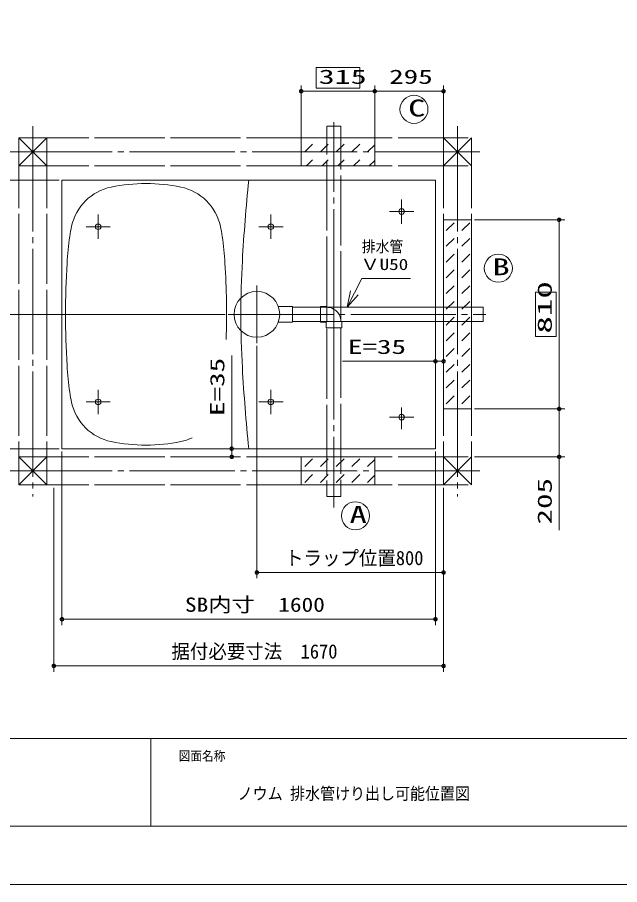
# Model space of a CAD drawing. Units: millimetres on the paper. Extents: x -305 to 305, y -152 to 152.
# Drawn here: x -223.9 to -120.7, y -148.5 to 0 of the extents above; entities that cross this region are included whole.
import ezdxf
from ezdxf.enums import TextEntityAlignment as Align

# ---------------------------------------------------------------- set-up
doc = ezdxf.new("R2010")
doc.units = ezdxf.units.MM
doc.linetypes.add('LONG_CHAIN', pattern=[21, 18, -1, 1, -1])
doc.linetypes.add('LONG_DASHED2', pattern=[13, 12, -1])
for name, color, linetype, lineweight in [('0-1_RV', 7, 'Continuous', 9), ('0-2_0', 7, 'Continuous', 9), ('0-3_1図面枠', 7, 'Continuous', 9), ('0-4_図面枠', 3, 'Continuous', 9), ('0-5_DEFPOINTS', 7, 'Continuous', 9)]:
    doc.layers.add(name, color=color, linetype=linetype, lineweight=lineweight)
doc.styles.add('ＭＳ ゴシック', font='')
doc.styles.get('ＭＳ ゴシック').set_extended_font_data('MS Gothic')

# ---------------------------------------------------------------- blocks, each defined once
blk = doc.blocks.new('_DOTSMALL')
at = {"layer": '0-2_0'}
for p, q in [((0.0746, 0.1), (-0.0746, 0.1)), ((0.1223, -0.0248), (-0.1223, -0.0248))]:
    blk.add_line(p, q, dxfattribs=at)
for points in [[(0.125, 0), (0.124, 0.0157), (0.1211, 0.0311), (0.1162, 0.046), (0.1095, 0.0602), (0.1011, 0.0735), (0.0911, 0.0856), (0.0797, 0.0963), (0.067, 0.1055), (0.0532, 0.1131), (0.0386, 0.1189), (0.0234, 0.1228), (0.0078, 0.1248), (-0.0078, 0.1248), (-0.0234, 0.1228), (-0.0386, 0.1189), (-0.0532, 0.1131), (-0.067, 0.1055), (-0.0797, 0.0963), (-0.0911, 0.0856), (-0.1011, 0.0735), (-0.1095, 0.0602), (-0.1162, 0.046), (-0.1211, 0.0311), (-0.124, 0.0157), (-0.125, 0), (0, 0)], [(-0.125, 0), (-0.124, -0.0157), (-0.1211, -0.0311), (-0.1162, -0.046), (-0.1095, -0.0602), (-0.1011, -0.0735), (-0.0911, -0.0856), (-0.0797, -0.0963), (-0.067, -0.1055), (-0.0532, -0.1131), (-0.0386, -0.1189), (-0.0234, -0.1228), (-0.0078, -0.1248), (0.0078, -0.1248), (0.0234, -0.1228), (0.0386, -0.1189), (0.0532, -0.1131), (0.067, -0.1055), (0.0797, -0.0963), (0.0911, -0.0856), (0.1011, -0.0735), (0.1095, -0.0602), (0.1162, -0.046), (0.1211, -0.0311), (0.124, -0.0157), (0.125, 0), (0, 0)]]:
    blk.add_lwpolyline(points, close=True, dxfattribs=at)
blk = doc.blocks.new('_OPEN30')
at = {"layer": '0-2_0'}
blk.add_line((0, 0), (-1, 0), dxfattribs=at)
blk.add_lwpolyline([(-1, 0.2679), (0, 0), (-1, -0.2679)], dxfattribs=at)

msp = doc.modelspace()

# ---------------------------------------------------------------- linework, layer by layer
at = {"layer": '0-1_RV'}
for p, q in [((-175.273, -21.149), (-175.273, -11.649)), ((-162.673, -21.149), (-162.673, -11.649)), ((-150.873, -21.149), (-150.873, -11.649)), ((-175.273, -12.649), (-162.673, -12.649)), ((-162.673, -12.649), (-150.873, -12.649)), ((-175.273, -25.449), (-175.273, -20.649)), ((-162.673, -25.449), (-162.673, -20.649)), ((-174.672, -23.041), (-173.325, -21.694)), ((-171.978, -23.041), (-170.631, -21.694)), ((-169.284, -23.041), (-167.937, -21.694)), ((-166.59, -23.041), (-165.242, -21.694)), ((-163.895, -23.041), (-162.673, -21.819)), ((-174.386, -25.449), (-173.325, -24.388)), ((-171.692, -25.449), (-170.631, -24.388)), ((-168.998, -25.449), (-167.937, -24.388)), ((-166.304, -25.449), (-165.242, -24.388)), ((-163.609, -25.449), (-162.673, -24.513)), ((-216.773, -27.849), (-238.673, -27.849)), ((-216.273, -27.849), (-216.273, -73.849)), ((-216.273, -27.849), (-152.273, -27.849)), ((-152.273, -27.849), (-152.273, -73.849)), ((-150.873, -34.649), (-146.073, -34.649)), ((-150.425, -36.511), (-149.078, -35.164)), ((-147.731, -36.511), (-146.384, -35.164)), ((-145.573, -34.649), (-130.073, -34.649)), ((-131.073, -34.649), (-131.073, -67.049)), ((-150.425, -39.205), (-149.078, -37.858)), ((-147.731, -39.205), (-146.384, -37.858)), ((-150.425, -41.899), (-149.078, -40.552)), ((-147.731, -41.899), (-146.384, -40.552)), ((-150.425, -44.593), (-149.078, -43.246)), ((-147.731, -44.593), (-146.384, -43.246)), ((-150.425, -47.287), (-149.078, -45.94)), ((-147.731, -47.287), (-146.384, -45.94)), ((-150.425, -49.981), (-149.078, -48.634)), ((-147.731, -49.981), (-146.384, -48.634)), ((-179.197, -49.489), (-176.753, -49.489)), ((-176.753, -49.489), (-176.753, -52.209)), ((-176.753, -49.649), (-144.073, -49.649)), ((-144.073, -49.649), (-144.073, -52.049)), ((-188.293, -50.849), (-230.673, -50.849)), ((-150.425, -52.675), (-149.078, -51.328)), ((-147.731, -52.675), (-146.384, -51.328)), ((-179.197, -52.209), (-176.753, -52.209)), ((-176.753, -52.049), (-144.073, -52.049)), ((-150.425, -55.37), (-149.078, -54.022)), ((-147.731, -55.37), (-146.384, -54.022)), ((-182.873, -56.269), (-182.873, -96.049)), ((-187.186, -73.849), (-187.186, -57.895)), ((-150.425, -58.064), (-149.078, -56.717)), ((-147.731, -58.064), (-146.384, -56.717)), ((-152.273, -58.894), (-168.227, -58.894)), ((-152.273, -58.894), (-150.873, -58.894)), ((-150.425, -60.758), (-149.078, -59.411)), ((-147.731, -60.758), (-146.384, -59.411)), ((-150.425, -63.452), (-149.078, -62.105)), ((-147.731, -63.452), (-146.384, -62.105)), ((-150.425, -66.146), (-149.078, -64.799)), ((-147.731, -66.146), (-146.384, -64.799)), ((-150.873, -67.049), (-146.073, -67.049)), ((-145.573, -67.049), (-130.073, -67.049)), ((-131.073, -67.049), (-131.073, -75.249)), ((-131.073, -72.929), (-131.073, -70.609)), ((-216.773, -73.849), (-238.673, -73.849)), ((-216.273, -73.849), (-152.273, -73.849)), ((-187.186, -75.249), (-187.186, -73.849)), ((-216.273, -74.349), (-216.273, -104.049)), ((-175.273, -75.249), (-175.273, -80.049)), ((-174.672, -76.922), (-173.325, -75.575)), ((-171.978, -76.922), (-170.631, -75.575)), ((-169.284, -76.922), (-167.937, -75.575)), ((-166.59, -76.922), (-165.242, -75.575)), ((-163.895, -76.922), (-162.673, -75.7)), ((-162.673, -80.049), (-162.673, -75.249)), ((-152.273, -74.349), (-152.273, -104.049)), ((-145.573, -75.249), (-130.073, -75.249)), ((-131.073, -75.249), (-131.073, -87.791)), ((-174.672, -79.616), (-173.325, -78.269)), ((-171.978, -79.616), (-170.631, -78.269)), ((-169.284, -79.616), (-167.937, -78.269)), ((-166.59, -79.616), (-165.242, -78.269)), ((-163.895, -79.616), (-162.673, -78.394)), ((-217.673, -80.549), (-217.673, -112.049)), ((-150.873, -80.549), (-150.873, -112.049)), ((-150.873, -80.549), (-150.873, -96.049)), ((-150.873, -95.049), (-182.873, -95.049)), ((-152.273, -103.049), (-216.273, -103.049)), ((-150.873, -111.049), (-217.673, -111.049))]:
    msp.add_line(p, q, dxfattribs=at)
at = {"layer": '0-1_RV', "linetype": 'LONG_CHAIN'}
for p, q in [((-221.273, -18.649), (-221.273, -82.049)), ((-169.673, -50.849), (-169.673, -17.959)), ((-148.473, -18.649), (-148.473, -82.049)), ((-225.673, -23.049), (-144.073, -23.049)), ((-158.073, -31.169), (-158.073, -35.329)), ((-210.073, -33.769), (-210.073, -37.929)), ((-180.473, -33.769), (-180.473, -37.929)), ((-160.153, -33.249), (-155.993, -33.249)), ((-212.153, -35.849), (-207.993, -35.849)), ((-182.553, -35.849), (-178.393, -35.849)), ((-182.873, -45.929), (-182.873, -55.769)), ((-187.793, -50.849), (-143.633, -50.849)), ((-169.673, -50.849), (-169.673, -83.938)), ((-210.073, -63.769), (-210.073, -67.929)), ((-180.473, -63.769), (-180.473, -67.929)), ((-212.153, -65.849), (-207.993, -65.849)), ((-182.553, -65.849), (-178.393, -65.849)), ((-158.073, -66.772), (-158.073, -70.529)), ((-160.153, -68.449), (-155.993, -68.449)), ((-225.673, -77.649), (-144.073, -77.649))]:
    msp.add_line(p, q, dxfattribs=at)
at = {"layer": '0-1_RV', "linetype": 'LONG_DASHED2'}
for p, q in [((-170.873, -49.509), (-170.873, -18.649)), ((-170.873, -18.649), (-168.473, -18.649)), ((-168.473, -52.049), (-168.473, -18.649)), ((-223.673, -20.649), (-146.073, -20.649)), ((-223.673, -20.649), (-223.673, -80.049)), ((-218.873, -25.449), (-223.673, -20.649)), ((-223.673, -25.449), (-218.873, -20.649)), ((-218.873, -20.649), (-218.873, -80.049)), ((-150.873, -20.649), (-150.873, -80.049)), ((-150.873, -25.449), (-146.073, -20.649)), ((-150.873, -20.649), (-146.073, -25.449)), ((-146.073, -20.649), (-146.073, -80.049)), ((-223.673, -25.449), (-146.073, -25.449)), ((-171.993, -49.509), (-171.993, -52.189)), ((-170.873, -49.509), (-171.993, -49.509)), ((-170.873, -49.509), (-170.873, -52.049)), ((-171.013, -52.189), (-171.993, -52.189)), ((-171.013, -52.189), (-170.873, -52.049)), ((-171.013, -52.189), (-171.013, -53.169)), ((-171.013, -53.169), (-168.333, -53.169)), ((-170.873, -53.32), (-170.873, -82.049)), ((-168.473, -53.169), (-168.473, -82.049)), ((-223.673, -75.249), (-146.073, -75.249)), ((-223.673, -75.249), (-218.873, -80.049)), ((-218.873, -75.249), (-223.673, -80.049)), ((-150.873, -75.249), (-146.073, -80.049)), ((-150.873, -80.049), (-146.073, -75.249)), ((-223.673, -80.049), (-146.073, -80.049)), ((-170.873, -82.049), (-168.473, -82.049))]:
    msp.add_line(p, q, dxfattribs=at)
at = {"layer": '0-1_RV'}
for points in [[(-172.733, -12.149), (-165.214, -12.149), (-165.214, -8.609), (-172.733, -8.609)], [(-175.273, -20.649), (-175.273, -25.449), (-162.673, -25.449), (-162.673, -20.649)], [(-150.873, -34.649), (-150.873, -67.049), (-146.073, -67.049), (-146.073, -34.649)], [(-131.573, -54.651), (-131.573, -47.047), (-135.113, -47.047), (-135.113, -54.651)], [(-175.273, -75.249), (-175.273, -80.049), (-162.673, -80.049), (-162.673, -75.249)]]:
    msp.add_lwpolyline(points, close=True, dxfattribs=at)
msp.add_lwpolyline([(-156.525, -44.737), (-164.898, -44.737), (-167.41, -49.649)], dxfattribs=at)
at = {"layer": '0-1_RV', "linetype": 'LONG_DASHED2'}
msp.add_lwpolyline([(-170.873, -52.049), (-168.333, -52.049), (-168.333, -53.169)], dxfattribs=at)
at = {"layer": '0-1_RV'}
for centre, radius in [((-155.951, -15.749), 2.4), ((-158.073, -33.249), 0.48), ((-210.073, -35.849), 0.48), ((-180.473, -35.849), 0.48), ((-141.495, -42.949), 2.4), ((-182.873, -50.849), 3.92), ((-210.073, -65.849), 0.48), ((-180.473, -65.849), 0.48), ((-158.073, -68.449), 0.48), ((-165.984, -85.347), 2.4)]:
    msp.add_circle(centre, radius, dxfattribs=at)
for centre, radius, start, end in [((134.927, -59.849), 320.8, 174.27519, 176.75561), ((-206.042, -37.675), 8.8, 101.67385, 167.45224), ((-201.873, -57.849), 29.4, 90, 101.67385), ((-201.873, -57.849), 29.4, 78.32615, 90), ((-197.705, -37.675), 8.8, 12.54776, 78.32615), ((-193.547, -40.456), 21.6, 167.45224, 172.16556), ((-210.199, -40.456), 21.6, 7.83444, 12.54776), ((-153.921, -45.908), 61.6, 172.16556, 176.4593), ((-249.826, -45.908), 61.6, 3.5407, 7.83444), ((-74.073, -50.849), 141.6, 176.4593, 180), ((-329.673, -50.849), 141.6, 358.25595, 3.5407), ((-25.621, -50.849), 160, 176.71958, 180), ((-74.073, -50.849), 141.6, 180, 183.5407), ((-25.621, -50.849), 160, 180, 183.28042), ((-153.921, -55.789), 61.6, 183.5407, 187.83444), ((134.927, -41.849), 320.8, 183.24439, 185.72481), ((-193.547, -61.242), 21.6, 187.83444, 192.54776), ((-206.042, -64.023), 8.8, 192.54776, 258.32615), ((-201.873, -43.849), 29.4, 258.32615, 270), ((-201.873, -43.849), 29.4, 270, 281.67385), ((-197.705, -64.023), 8.8, 281.67385, 295.22971)]:
    msp.add_arc(centre, radius, start, end, dxfattribs=at)
at = {"layer": '0-1_RV', "linetype": 'LONG_DASHED2'}
msp.add_arc((-170.873, -52.049), 2.4, 0, 89.99998, dxfattribs=at)
at = {"layer": '0-2_0'}
msp.add_line((-201.017, -123.498), (-201.017, -138.498), dxfattribs=at)
msp.add_line((-201.017, -123.498), (-201.017, -138.498), dxfattribs=at)
at = {"layer": '0-4_図面枠'}
msp.add_line((-291.017, -123.498), (108.983, -123.498), dxfattribs=at)
msp.add_lwpolyline([(-291.017, -138.498), (108.983, -138.498), (108.983, 138.502), (-291.017, 138.502)], close=True, dxfattribs=at)
at = {"layer": '0-5_DEFPOINTS'}
msp.add_line((118.983, -148.498), (-301.017, -148.498), dxfattribs=at)

# ---------------------------------------------------------------- block references
at = {"layer": '0-1_RV'}
for name, p, xscale, yscale, rotation in [('_DOTSMALL', (-175.273, -12.649), 2.32, 2.32, 180), ('_DOTSMALL', (-162.673, -12.649), 2.32, 2.32, 180), ('_DOTSMALL', (-131.073, -34.649), 2.32, 2.32, 90), ('_OPEN30', (-167.41, -49.649), 2.77, 2.77, 242.9141), ('_DOTSMALL', (-150.873, -58.894), 2.32, 2.32, 180), ('_DOTSMALL', (-131.073, -67.049), 2.32, 2.32, 270), ('_DOTSMALL', (-131.073, -67.049), 2.32, 2.32, 90), ('_DOTSMALL', (-187.186, -73.849), 2.32, 2.32, 270), ('_DOTSMALL', (-187.186, -75.249), 2.32, 2.32, 90), ('_DOTSMALL', (-131.073, -75.249), 2.32, 2.32, 270), ('_DOTSMALL', (-182.873, -95.049), 2.32, 2.32, 180), ('_DOTSMALL', (-216.273, -103.049), 2.32, 2.32, 180), ('_DOTSMALL', (-217.673, -111.049), 2.32, 2.32, 180)]:
    msp.add_blockref(name, p, dxfattribs=dict(at, xscale=xscale, yscale=yscale, rotation=rotation))
at = {"layer": '0-1_RV', "xscale": 2.32, "yscale": 2.32}
for p in [(-162.673, -12.649), (-150.873, -12.649), (-152.273, -58.894), (-150.873, -95.049), (-152.273, -103.049), (-150.873, -111.049)]:
    msp.add_blockref('_DOTSMALL', p, dxfattribs=at)

# ---------------------------------------------------------------- texts
at = {"layer": '0-1_RV', "style": 'ＭＳ ゴシック'}
for s, height, width, p in [('315', 2.444, 1.65, (-172.285, -12.119)), ('295', 2.441, 1.5, (-160.207, -12.119)), ('C', 2.889, 1.5, (-156.951, -17.835)), ('排水管', 1.924, 0.9, (-164.887, -40.784)), ('ＶU50', 1.921, 1.25, (-165.113, -43.836)), ('B', 2.889, 1.5, (-142.495, -45.023)), ('E=35', 2.441, 1.5, (-167.274, -58.364)), ('A', 2.889, 1.5, (-166.984, -87.418)), ('トラップ位置800', 2.441, 0.95, (-178.044, -94.519)), ('SB内寸\u30001600', 2.444, 1.2, (-195.195, -102.519)), ('据付必要寸法\u30001670', 2.441, 0.95, (-197.516, -110.519))]:
    msp.add_text(s, height=height, dxfattribs=dict(at, width=width)).set_placement(p, align=Align.BOTTOM_LEFT)
for s, height, width, p in [('810', 2.444, 1.8, (-131.603, -54.151)), ('E=35', 2.441, 1.5, (-187.716, -68.256)), ('205', 2.441, 1.6, (-131.603, -86.841))]:
    msp.add_text(s, height=height, rotation=90, dxfattribs=dict(at, width=width)).set_placement(p, align=Align.BOTTOM_LEFT)
at = {"layer": '0-3_1図面枠', "style": 'ＭＳ ゴシック', "width": 0.9}
for s, height, p in [('図面名称', 1.628, (-196.268, -127.769)), ('ノウム 排水管けり出し可能位置図', 2.092, (-186.165, -134.577))]:
    msp.add_text(s, height=height, dxfattribs=at).set_placement(p, align=Align.BOTTOM_LEFT)

doc.saveas('drawing.dxf')
